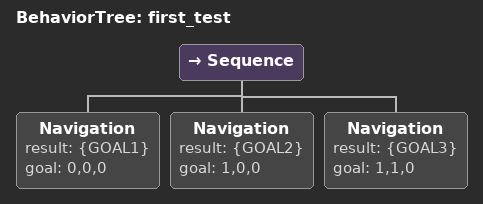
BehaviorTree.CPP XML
<?xml version="1.0" encoding="UTF-8"?>
<root BTCPP_format="4">
  <BehaviorTree ID="first_test">
    <Sequence>
      <Navigation result="{GOAL1}"
                  goal="0,0,0"/>
      <Navigation result="{GOAL2}"
                  goal="1,0,0"/>
      <Navigation result="{GOAL3}"
                  goal="1,1,0"/>
    </Sequence>
  </BehaviorTree>

</root>
